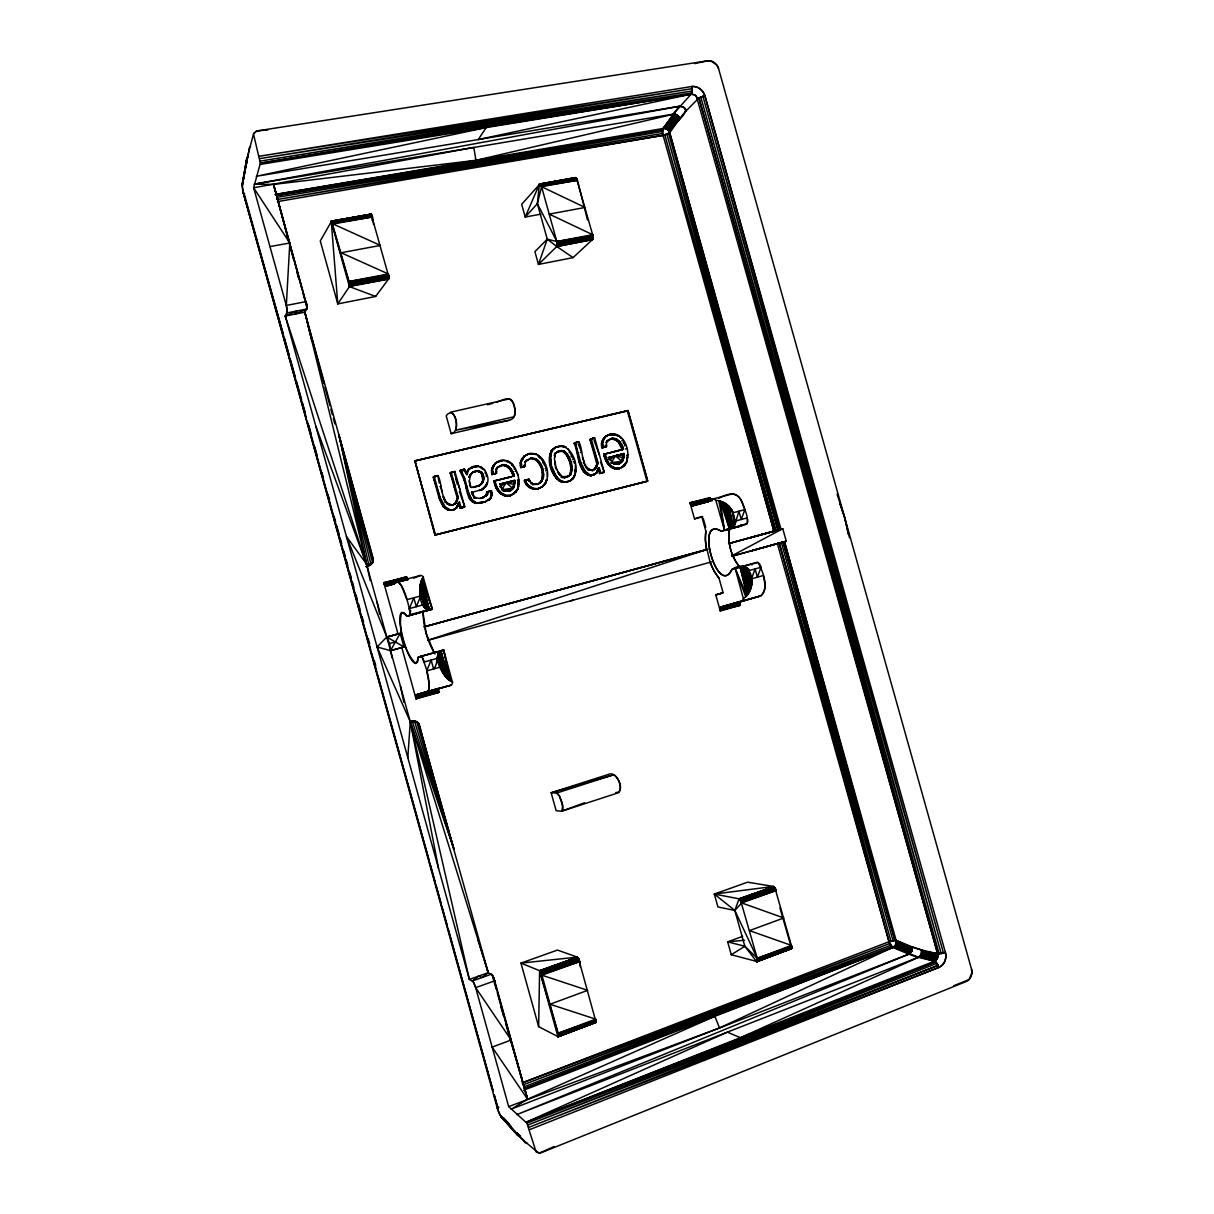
<?xml version="1.0" encoding="UTF-8"?>
<svg xmlns="http://www.w3.org/2000/svg" width="1214" height="1214" viewBox="0 0 1214 1214"><rect width="100%" height="100%" fill="white"/><g stroke="black" fill="none" stroke-linecap="round" stroke-linejoin="round"><path stroke-width="1.5" d="M448.178 928.968L493.248 1091.416L243.27 192.692A6.176 1.184 77.7 0 1 242.33 185.363L246.7 158.7L248.309 156.272M423.064 611.037C423.033 625.984 427.176 641.235 434.991 653.982M373.608 224.408L372.47 216.942L333.076 223.983L331.255 221.297L333.076 223.983L380.407 245.44L341.073 252.74L388.343 273.954L388.586 279.023L349.42 286.595L349.071 281.511L331.604 221.115L320.284 240.979L337.78 303.91L375.642 296.459L388.586 279.023L388.875 277.08L371.196 214.225L331.255 221.297L337.78 303.91L349.42 286.595L349.632 284.653L331.255 221.297L371.196 214.225L331.255 221.297L349.42 286.595L375.642 296.459M627.319 455.174L627.016 461.881L623.177 466.419L619.383 468.498L614.982 468.452L610.657 466.1L605.847 460.622L605.558 455.781L604.329 453.99L604.314 456.449L607.091 459.969L608.396 464.552L612.19 467.602C635.635 474.841 630.81 430.894 610.49 434.111C604.375 435.598 599.837 441.638 601.932 447.936L606.605 446.418L606.408 443.049L607.865 440.424L606.621 441.122L612.372 438.193C618.366 438.011 622.114 444.005 623.465 449.15L622.175 449.817L618.73 442.7L613.889 438.391L610.126 439.301L605.892 442.427M428.527 640.036L707.003 549.456L424.521 626.712L707.003 549.456L710.069 562.219A32.444 13.415 74.6 0 0 719.022 578.183L723.104 592.766L715.79 594.89L720.297 611.006L720.737 607.076L740.145 601.537L739.918 605.331L720.297 611.006L720.737 607.076L760.586 595.937C769.676 587.895 762.741 570.944 758.022 562.477L732.057 569.29C717.747 599.2 693.831 514.144 721.419 531.307L732.831 527.073C737.095 513.583 729.599 501.549 716.108 500.35A19.227 8.012 75.2 0 0 711.768 499.273L692.405 505.828L690.007 502.778L709.75 497.634L711.905 500.684M622.175 449.817L622.084 445.492L618.548 440.682L611.735 438.542L607.243 440.773M472.807 487.482L478.164 486.177L482.929 482.292L478.665 485.873C484.128 483.658 485.357 476.374 481.609 472.049L478.104 470.577L473.718 471.624L470.182 475.023L469.059 477.254L470.683 474.704L469.287 480.941L470.152 486.844M538.637 1026.649L539.608 970.714L520.973 963.112L538.637 1026.649L558.152 1036.71L596.044 1022.188L578.532 958.605L577.303 957.118L557.454 950.076L520.973 963.112L577.303 957.118L579.7 961.549L580.368 967.072M349.617 285.912L388.586 279.023L388.677 275.487L349.253 282.255L388.526 274.698L349.071 281.511L349.42 286.595L349.42 283.044L388.677 275.487L388.829 278.34L349.617 285.912L349.42 283.044L388.799 276.291L349.541 283.864L388.875 277.08L349.647 285.336L388.829 278.34M486.344 476.586L485.934 472.185L484.917 472.838M583.813 205.439L577.439 180.279L541.368 186.03L577.227 179.626L541.11 185.393L539.881 183.997L541.581 186.698L537.362 203.709L525.222 217.048L539.38 184.225L541.581 186.698L585.057 207.473L549.244 214.119L592.66 234.681L592.963 236.138L557.089 242.254L592.827 235.379L576.346 178.018L539.38 184.225L537.362 203.709L547.271 239.173L538.455 264.424L573.054 257.626L592.447 239.598L593.039 237.671L592.827 235.379L556.907 241.556L547.271 239.173L534.904 251.677L538.455 264.424L556.786 246.503L557.226 243.028L541.581 186.698L539.881 183.997L521.671 204.301L525.222 217.048L540.883 214.15M608.927 459.878L615.513 455.963L622.888 457.587L623.966 453.55L608.335 457.724L623.966 453.55L623.025 460.592L619.504 463.748L618.23 464.385L621.735 461.244L623.313 453.884L623.601 458.755L618.867 464.067L614.466 464.021L611.826 462.397L611.325 460.652M557.939 1036.665L558.41 1034.738L596.104 1021.202L558.501 1035.952L558.076 1033.311L595.892 1019.851L558.258 1034.024L596.028 1020.549L595.907 1022.446L558.152 1036.71L596.044 1022.188L557.939 1036.665L558.076 1033.311L541.93 975.206L539.608 970.714L577.303 957.118L579.199 960.062L541.429 973.704L539.608 970.714L577.545 957.269L539.851 970.866L577.849 957.573L579.199 960.062L541.125 972.93L578.881 959.303L540.791 972.232L539.608 970.714L557.939 1036.665L558.076 1033.311L539.608 970.714L541.93 975.206L587.697 990.336L550.003 1004.251L595.725 1019.138L595.907 1022.446L558.44 1036.361M558.319 1036.619L558.41 1034.738L596.028 1020.549L595.71 1022.537M547.271 239.173L556.786 246.503L592.447 239.598L592.66 234.681L556.907 241.556L537.362 203.709M592.447 239.598L592.963 236.138L592.842 238.9L557.15 245.805L556.907 241.556L556.786 246.503L592.447 239.598L592.963 236.138L557.226 243.028L556.786 246.503L573.054 257.626M535.146 459.529L536.254 458.862L530.29 458.391L535.146 459.529C541.717 464.552 545.177 475.478 540.063 482.595L542.916 478.65L543.386 472.155L541.656 466.995L542.673 468.285L542.4 477.406L543.523 476.783L543.629 474.401L542.218 466.662L539.289 461.593L536.254 458.862L531.398 457.724L524.843 462.018L531.398 457.724M545.314 482.444L542.552 486.435L538.591 488.574C555.542 482.838 546.558 451.153 529.471 453.55C523.264 455.038 518.621 461.274 520.715 467.648L525.374 466.13L525.176 462.701L526.709 460.015M486.829 492.231L485.57 496.086L487.74 494.022L487.861 491.624L491.488 490.729L491.989 495.327L489.986 499.333L488.969 499.925L491.473 495.631L490.972 491.033L487.345 491.928L486.723 494.614L487.74 494.022L486.07 495.782L480.79 498.423L486.07 495.782L487.861 491.624L486.829 492.231L491.488 490.729M517.771 485.388L517.923 482.262L519 481.639C518.439 471.958 512.672 458.391 500.805 460.44C494.568 461.912 489.895 468.225 491.989 474.628L496.632 473.111L496.435 469.651L497.998 466.935L496.177 468.953L496.116 473.43L492.505 474.31L491.731 472.352L492.11 468.179L495.54 463.065L492.004 469.757L492.505 474.31L496.116 473.43M517.179 490.244L513.492 493.825L517.953 488.878L519 481.639M718.673 498.468C728.339 492.687 738.37 491.139 742.422 503.082C744.592 509.607 748.613 516.618 747.126 523.598L729.432 528.849L725.289 503.385L730.646 528.409L734.91 524.463L738.931 511.246L741.253 519.486L744.865 509.668C742.756 503.658 739.766 493.749 732.012 493.977L711.768 499.273L712.178 500.654L709.75 497.634L710.736 501.154M506.162 490.972L511.549 489.652L513.932 484.416L514.266 480.638L514.387 485.691L512.08 489.348L509.516 491.139L502.991 490.593L509.516 491.139L513.765 487.588L514.812 480.334L499.682 484.037L502.657 489.166L505.419 490.82M523.689 456.51L528.363 454.233L536.467 454.188L529.471 453.55L524.782 455.842L520.214 463.141L524.236 456.176L520.76 462.807L521.261 467.329L524.827 466.464L525.267 464.416M468.164 469.864L469.15 469.211L466.586 472.565L468.164 469.864C480.228 456.934 495.828 479.621 483.43 488.392L486.753 484.872C487.74 479.105 484.28 492.216 479.879 490.259L481.412 489.485M466.95 474.659L467.557 471.927L467.436 474.325L463.945 469.484L460.288 470.364L461.593 471.609L460.637 472.261L460.288 470.364L463.46 469.803L466.616 472.762L465.645 473.414L466.95 474.659C466.191 468.589 473.597 466.328 478.483 466.373L481.867 467.329L480.865 467.982M499.682 484.037L515.115 481.427L513.234 487.891L511.549 489.652L512.612 489.045L513.765 487.588L506.041 490.775M267.884 129.913L256.624 130.991L253.498 134.071L260.357 163.177L253.635 187.775L286.307 305.458L287.248 311.922L285.244 316.035L469.363 979.425L473.141 981.64L475.66 987.65L508.666 1106.591L526.891 1123.178L536.118 1151.934L540.427 1153.027L966.177 981.549A9.56 8.164 -87.4 0 0 969.03 979.577L971.883 972.945L971.504 969.121L718.567 68.606A9.484 8.073 54.1 0 0 716.913 65.192L711.055 61.004L707.61 60.791L256.624 130.991L253.696 133.328L249.037 150.764A208.778 43.78 76.9 0 0 246.852 160.111L242.33 185.363L243.27 192.692L497.482 1108.822L500.456 1115.56L517.786 1135.363L520.442 1136.653L516.845 1132.677M413.944 721.617A6.055 5.918 -81.3 0 0 409.983 721.374L414.414 720.934L418.542 723.256L453.854 848.889L410.271 721.708L377.099 647.001L386.765 637.016L400.18 633.344L403.943 646.925L401.804 647.593L416.068 698.976L415.734 695.061L450.91 685.227L438.527 688.429L438.679 692.435L416.068 698.976L415.628 695.303L450.91 685.227A20.592 5.023 74.3 0 0 452.579 682.116C443.671 678.869 428.937 653.026 443.656 650.036L452.519 682.48M293.56 259.568L273.545 184.422L306.945 306.216L306.747 309.039L287.035 312.924A6.237 1.26 77.1 0 0 286.307 305.458L289.812 242.997L253.635 187.775L473.794 147.455L475.949 160.324L273.545 184.422L254.348 184.133L679.673 106.225C697.352 108.198 670.204 125.679 669.369 131.765L780.997 529.274L773.94 531.292L662.556 133.494L663.178 128.472L673.269 114.116L691.13 94.176L692.147 90.989L691.677 86.528L259.31 156.242L692.086 88.668L259.857 158.594L692.147 90.989L260.251 161.098L691.783 92.947L260.357 163.177L691.13 94.176L694.241 94.601L696.441 96.316L937.694 953.749L937.451 958.241L934.446 961.2L526.117 1122.206L727.368 1032.143L740.388 1037.727L918.861 957.102L921.305 954.371L921.654 949.97A158.655 76.436 68.8 0 1 912.382 946.966L896.296 940.455L889.012 941.715L522.248 1082.858M541.656 466.995L542.567 470.243M441.623 651.979L441.714 650.567L443.656 650.036L450.804 681.327M475.645 503.051L484.705 501.974L477.497 503.355L472.838 501.397L466.176 487.937L467.147 487.33L461.457 473.824L461.593 471.609L461.942 473.49M595.497 1022.491L595.725 1019.138L558.076 1033.311M407.813 757.642L410.271 721.708L367.053 566.012L304.82 312.18L306.747 309.039A6.207 1.32 77.2 0 0 306.08 301.603L286.307 305.458M581.931 468.801L583.145 468.164L579.746 463.611L575.254 442.564L580.945 462.959L586.848 474.446L591.172 475.509L593.934 474.811L597.758 471.411L598.669 467.936L597.03 472.747L590.565 475.812C576.969 472.352 579.032 453.232 574.055 443.262L578.729 441.729C583.737 449.802 580.353 469.332 593.358 470.213L587.986 469.423L586.013 467.618L583.813 462.443M438.269 688.778L438.679 692.435L415.901 698.278L438.497 691.737L415.749 697.564L438.36 691.024L415.628 696.866L438.254 690.326L415.583 696.229L438.208 689.173L415.871 694.969L438.527 688.429L415.734 695.061L436.645 689.036M740.449 601.749A19.242 8.012 74.1 0 0 743.56 598.396C758.28 589.958 752.801 555.724 732.057 569.29C717.671 599.063 693.938 514.22 721.419 531.307L746.367 524.281A5.782 2.504 75.1 0 0 747.171 517.892L735.305 521.079L734.576 525.07L732.831 527.073L728.582 505.889L731.784 527.817L726.458 504.159L730.646 528.409M547.362 476.981L547.104 472.413M623.814 466.085L622.539 466.737L626.378 462.215L623.814 466.085L618.745 468.816L614.345 468.771C608.168 466.601 604.906 460.409 603.707 454.324L623.465 449.15L603.707 454.324L611.431 452.443M407.813 579.791L406.538 576.802L383.791 582.735L385.673 586.195L396.978 581.627L420.408 575.497A20.577 5.023 74.9 0 1 423.382 577.09C417.252 584.541 418.147 613.662 432.305 609.155L423.155 576.832M561.263 445.917L555.648 447.268L552.021 450.455L550.716 456.525L549.578 457.192L551.065 460.47L549.927 461.138C552.856 469.894 557.514 485.524 569.7 481.002C582.143 473.657 574.556 447.966 561.263 445.917C537.119 446.98 553.857 495.661 573.372 478.619L574.085 475.327M559.669 450.91L555.162 453.338L554.434 459.074L556.149 467.891L559.775 475.235L562.37 476.738L568.289 476.419L564.313 477.739L561.202 477.36L562.37 476.738L558.045 472.034M705.85 531.125L705.395 539.729L706.548 549.593A32.444 13.415 74.6 0 1 705.85 531.125L701.768 516.557L694.514 518.879L690.007 502.778L709.962 498.256L690.462 504.053L690.007 502.778M546.133 479.94L545.693 483.172L541.975 486.738L545.693 483.172M546.695 479.621L545.89 482.14L547.271 479.318M520.76 462.807L521.261 467.329L524.827 466.464L524.175 465.068L524.281 466.783M734.91 524.463L735.305 521.079L731.936 510.199M372.061 220.387L372.47 216.942L370.953 214.104L331.407 221.13M596.56 467.132L597.47 463.657L594.602 469.105L592.129 470.85M557.105 469.955L555.572 468.209L554.692 461.32M496.966 467.602L502.748 464.628C508.939 464.355 512.945 470.471 514.311 475.812L493.81 481.184C495.009 487.467 498.453 493.81 504.872 495.965L509.485 495.98L515.874 491.898L517.953 488.878L518.894 483.991L517.543 480.031L518.636 479.393L518.241 486.662M559.897 451.244L564.176 450.971L567.879 456.009L568.243 458.406L570.975 461.957L570.641 466.995L571.824 470.364L569.533 475.539L565.709 477.406L561.779 477.056L564.889 477.436L570.185 474.978C574.404 467.102 570.686 456.494 564.176 450.971L561.065 450.561L557.105 451.927L561.065 450.561L555.162 453.338L554.692 457.283M571.491 468.908L571.824 466.343L569.791 462.61L569.427 457.739L562.613 450.773L557.681 451.578L563.584 451.304C569.002 457.784 572.871 466.935 569.594 475.281L570.777 474.659L571.582 472.155L570.398 472.792L571.824 470.364L570.641 471.002L570.99 464.431M572.189 479.242L573.296 477.8L570.292 480.698L573.888 477.497L575.527 472.914L575.315 465.493M735.365 523.173L735.305 521.079L735.183 523.841M557.15 245.805L557.226 243.028L593.024 236.927L557.302 243.817L593.039 237.671L557.256 245.243L592.842 238.9M554.388 448.148L555.071 447.617L550.868 451.138L552.021 450.455L550.139 456.859L551.444 450.789L555.648 447.268L562.81 446.115L566.088 447.071L560.686 446.266M605.983 446.752L602.554 447.587L602.007 441.668C603.935 435.826 610.961 432.609 616.621 435.113L609.868 434.46L605.361 436.676L602.038 443.156L602.554 447.587L605.983 446.752L606.499 444.734M729.417 529.744C727.414 542.84 731.298 557.105 739.903 567.211C731.177 556.695 726.852 541.732 729.796 528.272M246.563 163.844L247.14 160.294M244.606 173.223L242.33 185.363M245.182 169.687L246.912 159.08M459.423 491.442L464.719 506.784L461.047 507.695L458.543 502.763C458.497 508.651 451.547 512.171 446.57 509.258L440.029 497.497L433.261 477.072L437.875 475.539C443.004 483.9 439.559 504.28 453.171 504.918L455.827 503.082L458.27 497.755L451.198 472.337L454.886 471.457L464.719 506.784L460.076 508.271L458.543 502.763L459.499 502.171L461.047 507.695L460.076 508.271M443.049 506.587L447.981 510.092L453.459 509.91L457.056 507.513L459.029 502.459L456.57 507.801L453.93 509.637L450.971 510.366L443.99 506.01L443.049 506.587L439.104 498.104L433.261 477.072L437.875 475.539L439.21 482.975M242.36 183.299L246.867 157.987M744.501 940.228L727.672 941.867L744.835 946.267L757.233 958.316L757.187 961.579L757.233 958.316L740.525 900.151L739.083 898.815L714.318 894.065L717.914 906.934L734.834 910.47L757.233 958.316L757.187 961.579L731.268 954.735L727.672 941.867L742.664 936.313M757.187 961.579L757.506 959.697L791.74 946.783L774.881 887.753L773.394 886.448L747.642 882.168L714.318 894.065L734.834 910.47L744.835 946.267L756.656 961.685L791.589 948.407L779.965 907.89M247.201 157.319L242.193 184.695L249.037 150.764A4.325 3.839 30.8 0 1 250.554 146.712M791.482 945.418L757.233 958.316L791.634 946.101L757.399 958.999L791.74 946.783L791.118 948.802L756.929 961.7L790.83 948.802L791.482 945.418L749.493 930.622L783.789 917.966L741.754 902.943L739.083 898.815L774.077 886.812L776.11 890.515L741.754 902.943L734.834 910.47L739.083 898.815L773.713 886.569L739.387 898.937L774.077 886.812L775.609 889.103L741.253 901.516L739.083 898.815L741.754 902.943M478.665 485.873L481.761 483.764L480.759 484.386L483.263 480.061L483.673 478.013L481.609 472.049L480.607 472.701L477.102 471.214L472.732 472.276M525.935 461.35L526.163 460.349M506.192 482.808L512.687 488.195L501.594 489.773L506.192 482.808L513.932 484.416L514.812 480.334L500.138 484.28M751.845 565.041L752.24 563.645L757.02 562.325A5.782 2.504 74.2 0 1 761.011 567.257L757.415 577.166L755.093 568.911L751.481 578.85L751.648 585.77L743.954 566.771L741.405 566.786L749.827 590.96L740.13 567.059L746.686 595.558L735.168 568.44L752.24 563.645M468.65 469.53L467.071 472.246L468.65 469.53L472.003 467.557L478.483 466.373M453.171 504.918L448.983 505.13L449.924 504.554L447.632 504.083L452.701 505.206L455.341 503.37L458.27 497.755L453.778 485.661L454.734 485.039L450.257 472.99L451.198 472.337M452.23 505.494L454.871 503.673L457.799 498.043L455.341 503.37L452.701 505.206L449.453 504.842M601.932 447.936L603.176 447.253L602.66 442.822L603.828 439.119L605.983 436.327L604.739 437.025M591.218 438.724L590.004 439.438L596.848 463.976L596.074 466.449L598.092 463.323L591.218 438.724L594.678 437.905L604.223 472.094L599.534 473.581L598.047 468.255L600.778 472.959L604.223 472.094L600.611 462.246M598.669 467.936L596.529 472.049L597.758 471.411M373.138 558.228A6.085 5.933 46.1 0 1 368.98 565.527L366.082 566.589L372.592 562.765L373.138 558.228L304.82 312.18L285.244 316.035L367.053 566.012L370.194 580.58M543.523 476.783L541.186 481.988L537.529 484.371L532.263 484.523L538.652 483.764L533.371 483.9L530.624 482.262L529.001 479.181L524.342 480.683C525.844 486.632 532.066 490.335 538.03 488.878L539.153 488.271C533.174 489.758 526.937 485.979 525.434 480.046M780.329 542.825L777.4 543.644L889.012 941.715L892.836 947.481L908.876 954.128A164.694 78.773 68.9 0 0 918.452 957.33L934.446 961.2L937.451 958.241L937.921 954.872L698.93 97.985L702.952 96.346L704.939 95.906L945.403 952.474C947.057 958.119 944.568 965.115 938.908 967.421L529.577 1129.657M482.413 488.878L486.237 485.19L487.072 482.641M491.989 474.628L493.005 473.991L492.52 469.423L493.779 465.63L496.056 462.746L503.127 460.455L507.892 461.062L506.845 461.73M450.728 472.671L454.415 471.776L450.257 472.99L457.314 498.347L456.464 500.912L457.42 500.32M453.459 509.91L456.085 508.074L458.543 502.763M457.845 506.132L456.57 507.801L459.499 502.171M469.059 477.254L469.697 475.357M921.305 954.371L921.654 949.97L912.397 946.981L911.805 951.26L908.876 954.128L516.8 1114.619L918.437 957.3L921.305 954.371L937.8 957.163L921.684 953.248L937.967 956.025L921.851 952.11L937.921 954.872L921.836 950.987L937.694 953.749L945.403 952.474C946.844 958.225 944.492 964.872 938.908 967.421L528.834 1127.336L938.149 965.358L938.908 967.421A6.009 2.595 66.5 0 0 934.446 961.2L919.271 956.86L935.372 960.729L920.045 956.222L936.206 960.062L920.758 955.372L936.904 959.227L921.305 954.371L937.451 958.241M415.871 694.969L428.663 690.872L429.164 683.755L426.706 670.932L431.137 660.067L433.61 668.99C438.482 663.921 435.583 655.742 440.029 651.144L446.479 677.837L440.743 650.856L449.924 680.811L443.656 650.036L418.344 657.108C413.109 686.471 387.6 594.921 406.978 616.196L432.305 609.155L422.26 578.638M550.139 456.859L550.64 453.277M409.376 608.563L423.2 604.86L426.964 609.565L420.742 595.968L406.902 599.655L401.697 586.134L397.873 581.627C404.004 585.892 409.164 604.982 410.074 614.527L429.346 609.838L420.317 583.737L428.572 609.929L426.964 609.565L419.786 588.805L420.742 595.968L416.296 606.712L413.822 597.804L409.376 608.563A6.252 1.457 74.8 0 1 409.695 615.149L406.978 616.196L403.959 612.63L401.485 612.417C397.995 629.322 403.776 651.053 415.704 663.572L417.646 661.888L418.344 657.108L443.656 650.036M743.408 598.745L735.168 568.44L745.684 596.56M756.656 961.685L757.506 959.697L791.725 947.982L791.74 946.783L791.376 948.68L757.384 961.306M605.361 436.676L603.206 439.468M728.552 543.553L782.772 528.727L786.262 541.141L784.472 541.656L896.418 941.442A5.6 4.613 -73.6 0 1 895.856 944.401L895.598 944.917A5.6 4.613 -73.6 0 1 893.656 947.041L719.538 1027.955L508.666 1106.591M483.263 480.061L481.912 482.914L483.673 478.013L482.656 478.65L482.975 474.082L481.958 474.72L482.747 480.38L483.764 479.742L482.428 482.595M569.594 475.281L570.99 472.474M594.678 437.905L590.004 439.438L598.092 463.323L595.209 468.786L592.751 470.531L596.681 466.13L595.831 468.467L592.751 470.531M392.092 657.821L390.544 650.628L400.18 633.344L388.04 636.819M468.619 496.738L469.606 496.147L464.689 478.513L459.803 470.698L460.774 470.046L464.689 478.513L463.718 479.135C467.284 487.011 465.706 499.44 475.144 503.34L484.189 502.277L490.638 498.15M489.47 499.637L491.154 497.861L491.078 493.537L492.095 492.945L490.972 491.033L487.345 491.928L487.239 494.326L485.57 496.086M597.303 465.812L594.602 469.105M596.529 472.049L599.276 467.602L600.778 472.959L599.534 473.581M483.946 488.089L486.237 485.19M622.387 460.925L624.254 454.613L615.513 455.963L611.188 462.716L618.867 464.067L621.295 462.337M514.023 493.521L510.017 495.691L505.388 495.661L500.866 493.279L497.482 489.439L494.326 480.865L495.995 487.649L498.666 491.67C503.112 497.042 512.642 497.603 516.102 490.851L515.874 491.898L517.422 489.181M455.341 503.37L456.934 500.623M277.536 201.6L662.935 135.391L669.764 132.645L679.946 118.365A158.063 75.905 80.4 0 1 686.198 110.793L698.93 97.985L939.166 953.825L700.797 97.09L941.214 953.612L702.952 96.346L943.475 953.111L704.939 95.906C703.392 90.246 697.671 85.633 691.677 86.528A5.979 2.565 82.6 0 1 691.13 94.176L478.21 139.564L486.253 127.576L256.321 176.288L679.673 106.225L683.634 107.242L686.198 110.793M242.679 182.646L243.453 181.827M276.716 195.484L662.449 131.461L276.838 197.336L662.556 133.494L277.187 199.521L662.935 135.391A5.691 2.367 81.6 0 1 663.178 128.472L674.18 114.07L678.945 116.59L679.946 118.365L677.245 115.057L673.269 114.116L254.348 184.133M496.177 468.953L497.482 467.269L504.341 464.825L509.212 467.132L512.885 472.079L513.234 476.449L514.311 475.812M541.748 480.835L539.927 482.868M451.168 433.686C461.775 431.972 454.962 403.792 446.206 415.825L451.168 433.686L509.045 420.302C516.329 418.633 515.677 411.258 514.083 405.977C511.822 395.385 506.238 398.404 496.465 402.335M521.99 459.029L524.236 456.176M370.74 214.134L372.47 216.942L332.864 223.285L372.258 216.244L332.621 222.617L331.604 221.115L332.621 222.617L372.015 215.591L370.953 214.104L372.015 215.591L332.09 221.555L371.469 214.544L331.832 221.252M473.718 471.624L470.182 475.023L473.217 471.958L477.603 470.895L481.108 472.367L482.565 476.935L483.582 476.298M620.658 462.655L623.025 460.592L613.844 464.34L621.932 462.018M455.584 430.242C457.511 424.763 455.887 414.657 450.561 412.199L509.03 398.951C514.66 400.969 516.345 411.485 514.008 416.766L455.584 430.242L509.045 420.302M471.214 473.809L473.217 471.958L477.603 470.895L478.847 471.958L479.864 471.305L481.958 474.72L481.108 472.367M596.408 473.065L591.172 475.509L584.738 471.199L583.524 471.836M740.403 601.416L720.114 607.865L760.586 595.937C767.172 591.749 764.638 581.885 763.318 575.497L751.481 578.85L743.954 566.771L746.489 567.56L749.175 570.58L761.011 567.257M719.538 1027.955L714.849 1016.3L527.589 1099.231L492.156 1047.105L511.14 1040.003L475.66 987.65A6.267 1.275 72.2 0 0 472.443 980.942L478.817 976.041L481.958 977.543L488.225 972.687L492.14 974.842L494.705 980.821L527.589 1099.231L511.124 1109.217L908.876 954.128L911.805 951.26L912.397 946.981M540.184 184.118L576.346 178.018L540.503 184.407L576.969 178.989L575.694 177.623L539.38 184.225L541.11 185.393L576.969 178.989L577.439 180.279L541.581 186.698M427.616 691.95L428.36 691.403C430.742 679.855 426.175 667.214 421.774 656.622L418.344 657.108L430.97 653.602M593.327 475.129L597.03 472.747M567.105 477.056L570.777 474.659M435.113 476.632L437.419 475.858L433.717 476.753L436.023 475.979M555.162 453.338L558.258 451.244M508.985 491.442L512.612 489.045M480.79 498.423L486.586 495.479M454.886 471.457L450.257 472.99M462.61 469.59L461.639 470.243L463.945 469.484L465.797 471.199L464.431 469.15L460.774 470.046M464.431 469.15L463.46 469.803L464.825 471.851M439.893 486.693L440.803 486.07L441.805 491.624M461.457 473.824L462.428 473.172M472.489 467.223L471.502 467.891L476.874 466.176M473.688 467.36L474.689 466.707M474.917 471.745L475.903 471.093M498.817 1107.183L497.482 1108.822A6.222 1.199 71.5 0 0 500.456 1115.56L519.668 1136.562L500.684 1116.212L517.786 1135.363M477.102 471.214L478.104 470.577M482.398 469.363L483.415 468.71L484.963 470.091M439.104 498.104L440.029 497.497L434.172 476.434M442.807 497.194L443.747 496.587L443.945 499.864M493.886 464.841L494.917 464.188M500.805 460.44L495.024 463.399M492.747 466.282L493.779 465.63M440.242 500.775L441.168 500.183L439.574 497.801L443.52 506.299L445.143 508.438L446.084 507.862M492.11 468.179L493.142 467.527M491.488 470.076L492.52 469.423M502.748 464.628L501.701 465.281C507.877 465.023 511.868 471.123 513.234 476.449M441.38 503.446L442.321 502.869M496.435 469.651L497.482 467.269L502.217 464.962L506.633 466.434L507.695 465.766M446.024 501.959L445.083 502.535L444.885 499.273M504.872 465.675L505.919 465.023L510.199 468.832L511.018 471.184L512.08 470.531M731.268 954.735L744.835 946.267M496.541 471.381L495.6 473.748M510.669 462.716L507.361 461.396L512.703 464.552L511.64 465.205M493.794 474.188L494.826 473.551M474.143 487.163L479.166 485.57L471.123 487.527L469.287 480.941M447.162 504.387L448.103 503.795L445.553 502.247M457.314 498.347L458.27 497.755M521.443 459.362L522.536 458.695M508.15 467.8L509.212 467.132M532.931 454.294L534.039 453.611M471.351 492.535L480.38 489.955M509.668 469.15L510.73 468.498L513.78 476.131L513.689 473.612L512.627 474.249M450.606 505.312L451.547 504.736M454.871 503.673L455.827 503.082M514.281 469.211L515.358 468.558M520.457 465.387L521.55 464.734M447.981 510.092L451.456 510.077L448.452 509.804L443.52 506.299L441.168 500.183M482.975 497.892L483.991 497.3L479.606 498.377L474.113 497.558L472.352 491.928M539.198 455.842L537.832 455.007M511.822 472.716L512.885 472.079M457.678 505.328L458.649 504.751M469.454 498.301L470.425 497.71L469.12 496.435L469.454 498.301L474.735 501.943L475.144 503.34L485.205 501.686L484.189 502.277L489.986 499.333M520.715 467.648L525.374 466.13M515.131 471.336L516.208 470.683M522.49 467.223L523.583 466.571M551.991 449.696L553.144 449.013L550.079 453.626L551.217 452.943M456.085 508.074L457.056 507.513M454.78 509L455.736 508.423M470.273 499.849L471.26 499.273L476.146 502.763M540.093 458.331L541.232 457.663L538.637 456.176L542.537 459.651L543.28 461.973L540.655 457.997L538.09 456.51M495.024 485.554L496.071 484.932L494.842 480.562L501.807 479.166M564.358 446.312L563.19 447.01L565.496 447.42M538.728 461.927L535.708 459.196L537.772 460.227L538.181 462.261L539.289 461.593M488.65 491.776L489.667 491.184M473.339 501.109L472.352 501.686L470.425 497.71M495.995 487.649L497.042 487.042M517.892 474.932L517.043 472.807M574.055 443.262L578.137 442.078M543.842 461.654L542.719 462.306L546.361 467.967L545.238 468.619M561.46 451.441L562.613 450.773M496.966 489.743L498.013 489.136L501.397 492.99L505.919 495.373L510.548 495.388L509.485 495.98M577.53 442.427L578.729 441.729M568.076 448.877L569.776 452.109M477.497 503.355L478.498 502.778M490.957 495.919L491.989 495.327L490.456 491.336M514.038 482.049L513.734 480.956L507.255 482.186L499.773 486.556L502.657 489.166M566.179 452.776L564.996 453.459L563.008 451.654M541.095 467.314L542.218 466.662L539.638 464.795L540.761 464.127L538.181 462.261M479.834 503.355L480.835 502.778M591.719 439.013L594.056 438.254L590.611 439.089L592.948 438.315M569.184 452.443L570.368 451.76M482.019 502.808L483.02 502.232M513.932 484.416L514.994 483.794M619.383 468.498L620.642 467.769M500.35 493.582L501.397 492.99M513.31 486.298L514.387 485.691M550.276 465.083L551.414 464.431L550.716 456.525M542.005 470.562L543.128 469.909M517.801 484.614L518.894 483.991M567.302 456.343L568.471 455.675L565.587 453.126L567.317 454.233M527.225 479.621L524.888 480.365L526.815 484.538L533.31 488.726L527.787 486.207L524.888 480.365L528.454 479.484L530.624 482.262M529.001 479.181L524.342 480.683M502.611 494.781L503.658 494.174M510.275 490.547L511.337 489.94M542.248 472.792L543.386 472.155M545.602 470.835L546.74 470.197L545.799 468.285M610.49 434.111L609.246 434.809L616.621 435.113M517.695 486.966L518.788 486.344M568.243 458.406L569.427 457.739M528.712 481.336L529.82 480.714M602.599 439.817L603.828 439.119M611.446 434.855L612.706 434.142M580.368 452.594L581.582 451.912L578.213 444.005M551.475 469.393L552.613 468.756M613.631 434.885L614.906 434.187M504.872 495.965L505.919 495.373M542.506 475.038L543.629 474.401L541.793 479.272L542.916 478.65L541.186 481.154L542.309 480.532L538.09 484.067L541.186 481.988M602.007 441.668L603.252 440.97M516.876 489.485L517.953 488.878M569.199 460.47L570.368 459.803M526.269 484.841L527.362 484.234M507.179 495.98L508.241 495.373M572.674 459.62L573.873 458.953L570.929 456.024L572.113 455.356L570.17 453.414M601.431 443.505L602.66 442.822M515.328 492.201L516.405 491.594M552.431 471.457L553.569 470.82L550.868 467.238L550.837 464.75L552.431 471.457L555.329 474.431L556.133 478.043L561.02 482.019L562.188 481.412M608.867 439.999L610.126 439.301M612.372 438.193L611.112 438.891L615.817 440.029L617.076 439.331M530.897 483.703L532.005 483.081L532.825 484.219M569.791 462.61L570.975 461.957M617.304 436.266L618.563 435.568L621.204 438.527M527.787 486.207L528.894 485.6M601.674 445.72L602.918 445.037M573.281 461.76L574.465 461.108L574.48 463.581M614.132 439.301L615.392 438.588L619.368 442.366L620.02 444.688L621.295 444.005M553.387 473.536L554.525 472.899M529.304 487.573L530.412 486.966M570.398 464.765L571.582 464.112M603.646 447.511L604.891 446.828M557.287 479.484L558.455 478.862L559.866 480.972L564.692 482.095L562.568 482.216L560.458 480.668L559.29 481.29L557.302 477.421L554.176 475.069L555.329 474.431M617.273 441.365L618.548 440.682M438.558 868.45L410.271 721.708L411.091 721.253M554.98 476.601L556.133 475.964M532.764 489.03L538.03 488.878M579.746 463.611L580.945 462.959M618.73 442.7L620.005 442.017L622.812 449.483L622.858 446.995L621.583 447.678M621.841 440.834L623.131 440.136L623.753 442.442M557.469 472.352L560.367 474.932M570.899 469.226L572.082 468.589M583.206 462.762L584.42 462.109L582.401 457.344M556.133 478.043L557.302 477.421M543.796 485.13L544.934 484.523M624.406 442.093L623.116 442.791L625.635 445.204L624.345 445.887M540.002 487.816L541.141 487.209M574.48 470.061L575.679 469.423M584.313 465.357L585.512 464.704M620.794 446.175L622.084 445.492M479.378 490.562L484.447 487.785M562.75 477.557L563.918 476.935M574.586 471.76L575.77 471.123M564.313 477.739L565.481 477.117M731.951 555.754L782.772 528.727L775.822 530.776L664.832 134.951L773.94 531.292L776.869 530.472M582.735 470.319L583.934 469.681L582.538 468.483L582.735 470.319L586.119 473.323L590.565 475.812L591.779 475.19L588.183 475.266M604.906 458.589L606.15 457.921L604.967 453.657M575.284 474.689L573.888 477.497M596.848 463.976L598.092 463.323M625.574 448.983L626.864 448.3M562.568 482.216L563.736 481.594M564.1 482.398L570.884 480.395M605.847 460.622L607.091 459.969M619.504 463.748L615.103 463.702L612.448 462.079L611.188 462.716L621.735 461.244L615.513 455.963L616.788 455.296L608.335 457.724M591.825 470.03L589.685 470.152M586.726 473.005L585.512 473.642L583.934 469.681M606.772 462.671L608.032 462.018L611.279 465.781L615.604 468.134L620.02 468.179L618.745 468.816M586.848 474.446L588.062 473.824M608.396 464.552L609.656 463.9M622.888 457.587L624.163 456.919M626.667 455.508L627.957 454.84M622.312 459.408L623.601 458.755M594.557 474.249L595.786 473.627M610.02 466.419L611.279 465.781M613.844 464.34L615.103 463.702M626.591 457.784L627.881 457.132M619.443 463.52L620.718 462.883M601.264 473.157L603.601 472.413L600.156 473.278L602.508 472.534M612.19 467.602L613.449 466.95M614.345 468.771L615.604 468.134M625.013 463.854L626.287 463.202M616.545 468.786L617.82 468.149M624.284 465.159L625.574 464.522M554.145 1146.577L538.819 1153.3L523.795 1140.583A209.643 44.129 72.4 0 1 517.179 1134.058L517.407 1134.726M285.244 316.035L296.914 310.981L295.063 314.107L306.747 309.039M413.579 578.198L420.408 575.497M526.117 1122.206L935.645 961.883L938.149 965.358L527.878 1124.983L936.98 963.355L526.891 1123.178L935.645 961.883L934.446 961.2M523.629 1090.248L892.836 947.481A5.6 4.613 -73.7 0 0 893.61 947.072L895.735 944.659L896.418 941.442A5.6 4.613 -73.7 0 0 896.296 940.455A5.569 1.366 -14 0 0 889.012 941.715L779.282 543.128L784.472 541.656L894.946 940.395L783.227 542.021L784.472 541.656L731.89 556.224M522.369 1082.842L889.68 943.551L523.006 1084.861L890.651 945.342L523.826 1086.909L891.774 946.723L524.691 1088.563L892.836 947.481A5.721 2.398 67.5 0 1 889.012 941.7M615.802 792.469C626.105 793.106 617.547 769.403 607.85 774.608L551.141 792.757L556.149 810.709L561.672 811.21L584.587 802.742M791.589 948.407L757.506 960.881L791.725 947.982L790.83 948.802M577.303 957.118L579.7 961.549L541.93 975.206L540.124 971.17L577.849 957.573M774.304 887.798L776.11 890.515L741.542 902.245L775.898 889.816L741.253 901.516L739.751 899.195L774.077 886.812M475.66 987.65L494.705 980.821L493.066 976.405L527.589 1099.231L505.585 1023.099M472.443 980.942L491.442 974.159A6.237 1.335 72 0 1 494.705 980.821M540.124 971.17L578.183 958.013L540.442 971.625L578.532 958.605L540.791 972.232L541.429 973.704L579.473 960.82L541.702 974.478L579.7 961.549M739.751 899.195L774.471 887.222L740.13 899.604L774.881 887.753L740.525 900.151L775.26 888.39L740.904 900.803L775.609 889.103L773.394 886.448L714.318 894.065M953.658 985.798L969.03 979.577A10 8.528 -87.4 0 0 971.883 972.945A9.56 8.149 -87.4 0 0 971.504 969.121M564.889 477.436L567.697 476.738M576.984 442.139L574.647 442.913L575.8 442.837M566.71 587.955L569.7 586.999M561.672 811.21L618.821 792.621C622.479 787.856 618.67 778.007 613.829 774.729L551.141 792.757L556.877 793.121L559.366 795.853L562.735 805.686L561.915 811.195L562.962 808.721L562.006 802.348L559.366 795.853L556.619 793.076L613.829 774.729M526.132 480.243L528.454 479.484M395.142 649.429L397.251 648.777M570.337 600.945L573.342 600.05M780.997 529.274L730.433 543.068M418.542 723.256L488.225 972.687L469.363 979.425L410.271 721.708L414.49 721.89M722.725 592.887L715.79 594.89L722.345 593.024M615.513 455.963L623.966 453.55M403.943 646.925L390.225 650.78L403.943 646.925L386.765 637.016L346.445 536.512L368.009 566.088L366.082 566.589M781.391 542.537L783.227 542.021L893.003 940.622L781.391 542.537L890.879 941.093L779.282 543.128L777.4 543.644M426.706 670.932L440.485 667.032L438.831 652.237L444.112 674.817L439.392 651.599L445.644 676.881L440.029 651.144M437.844 654.665L438.011 658.14L424.232 662.009A6.252 1.457 74.4 0 0 421.137 656.349M432.305 609.155L406.978 616.196L432.305 609.155L421.759 579.503L429.346 609.838L420.59 582.568M720.737 607.076L760.586 595.937M715.79 500.138L724.485 530.275L741.648 525.844L740.601 524.888M427.768 640.4L711.51 561.885M732.057 556.194L786.262 541.141M276.716 195.469L662.692 129.686L274.956 194.543L663.178 128.472A5.554 4.553 40.9 0 1 666.865 129.245L667.351 129.549A5.554 4.553 40.9 0 1 669.764 132.66L779.767 529.653L748.674 538.212L780.465 529.441L754.971 536.33M386.765 637.016L389.618 643.557L395.855 641.842M424.035 626.97L707.99 549.335M730.388 543.204L777.916 530.184L668.656 133.419L779.767 529.653M487.497 404.732L492.884 403.291M744.865 509.668L732.983 512.824L729.538 506.845L732.831 527.073M694.514 518.879L702.754 516.694L701.768 516.557M395.552 583.008L385.293 586.058L383.791 582.735L406.751 577.485L407.54 579.366L384.777 585.33L404.277 580.641M708.581 501.594L692.132 505.859L708.536 501.594M718.87 500.79L724.485 530.275L741.648 525.844M435.492 534.843L647.715 481.078L628.002 410.575L414.9 460.759L435.037 535.101L414.9 460.759L435.492 534.843L647.715 481.078L628.002 410.575L414.46 461.108L627.365 410.954L647.047 481.381L436.797 534.646M394.14 583.813L385.673 586.195M739.918 605.331L720.13 610.354L739.751 604.678L739.645 602.721L720.008 608.381L739.614 603.328L720.023 609.671L739.918 605.331L738.931 601.795M708.248 501.61L691.813 505.768L690.462 504.053L710.873 499.971L691.115 505.145L711.222 500.35L691.464 505.525L707.929 501.488L692.405 505.828M450.971 510.366L454.4 509.349M591.172 475.509L594.557 474.507M496.632 473.111L493.005 473.991L492.004 469.757L492.763 471.715M603.176 447.253L606.605 446.418M493.81 481.184L501.928 479.211M612.964 452.063L620.339 450.273M388.313 636.637L398.055 634.087L383.791 582.735M475.949 160.324L674.18 114.07L663.178 128.472M407.54 579.366L384.504 584.769L407.267 578.805L384.003 583.433L406.538 576.802L407.494 580.231M694.666 63.598L707.61 60.791A9.484 8.073 54.1 0 1 711.055 61.004A9.909 8.437 54.1 0 1 716.882 65.161L718.567 68.606M349.071 281.511L388.343 273.954L388.586 279.023M539.38 184.225L575.421 177.669M269.963 246.594L289.812 242.997M539.608 184.042L575.694 177.623L576.969 178.989M260.191 164.436L691.13 94.176L695.197 95.162L697.747 98.835A5.782 1.593 -17.9 0 1 704.939 95.906C703.179 90.276 697.731 85.86 691.677 86.528M464.234 507.073L460.561 507.983L463.748 507.361M396.978 581.627L400.256 581.233M500.289 460.774L503.127 460.455M409.983 721.374L412.183 721.146A6.085 5.949 -81.7 0 1 419.543 725.289L437.981 794.958M614.466 464.021L618.867 464.067M614.754 438.952L611.735 438.542M505.388 465.357L502.217 464.962M501.549 1117.35L503.249 1118.079M587.986 469.423L590.292 469.833L587.379 469.742M533.31 488.726L529.865 487.269M473.612 497.861L475.888 498.301M531.762 453.581L535.92 454.522M921.654 949.97L937.694 953.749A5.812 1.487 -13.5 0 0 945.403 952.474M377.099 647.001L390.544 650.628L389.618 643.557M502.126 489.47L504.038 489.986M445.614 508.15L448.452 509.804M918.437 957.3L893.641 947.057L909.696 953.688L894.43 946.434L910.5 953.066L895.143 945.63L911.213 952.231L895.735 944.659L911.805 951.26L896.144 943.597L912.23 950.167L896.372 942.504L912.458 949.06L896.418 941.442L912.503 947.967L896.296 940.455M243.377 193.117L283.226 333.85M481.366 467.663L483.415 468.71M502.991 490.593L504.371 491.427M497.482 489.439L500.866 493.279M512.171 464.886L514.812 468.892M472.762 495.524L476.389 497.998L474.113 497.558L473.263 495.221M441.85 503.157L443.52 506.299M517.179 1134.058L523.795 1140.583A4.37 3.885 -63.6 0 0 527.225 1143.33M508.651 1123.375L503.628 1118.094L510.836 1126.046M504.144 1119.338L510.411 1126M516.678 1132.662L520.442 1136.653M501.048 1116.834L518.302 1135.894M524.888 480.365L526.815 484.538M612.448 462.079L608.958 457.39L609.565 459.56L609.58 457.071M747.08 567.909L749.175 570.58L748.568 569.305M719.022 578.183L714.196 571.187L710.069 562.219M429.604 608.76L430.393 609.883M747.627 568.304L749.175 570.58L748.128 568.774M495.54 485.251L494.326 480.865M434.172 652.798L426.22 633.42L422.973 612.524M424.854 607.941L423.2 604.86L423.747 606.272M745.214 567.059L751.952 581.643M730.433 507.892L732.983 512.824L734.576 525.07M424.46 607.44L423.2 604.86L424.081 606.894M496.071 484.932L498.013 489.136M731.238 509L732.983 512.824L733.757 526.163M606.15 457.921L608.032 462.018M746.489 567.56L751.481 578.85L751.982 583.039M741.405 566.786L750.419 589.685L742.68 566.695L751.329 587.09L743.954 566.771M420.09 593.009L426.129 609.079M442.7 672.495L440.485 667.032L437.981 654.088M742.68 566.695L750.905 588.411M442.048 671.236L438.36 653.056M594.041 440.242L599.443 454.992M419.907 591.582L425.279 608.381M315.822 426.19L367.053 566.012L338.964 435.098L373.335 560.473M747.596 594.496L740.13 567.059L749.159 592.204M428.572 609.929L420.105 584.966L427.783 609.853L419.832 587.485L426.964 609.565M839.693 503.233L844.656 517.513L849.481 537.741M454.522 473.809L459.803 489.121M441.471 669.9L440.485 667.032L443.383 673.694L438.831 652.237M419.938 586.21L427.783 609.853M412.183 721.146L453.854 848.889L416.721 721.662M559.214 473.475L559.775 475.235M837.083 494.113L844.656 517.513L848.267 534.206M740.13 567.059L748.431 593.388M477.679 938.832L488.225 972.687L410.271 721.708M414.414 720.934L453.854 848.889M420.909 581.46L429.346 609.838L421.304 580.444M721.571 501.549L729.432 528.849L724.09 502.672M500.866 1006.785L503.491 1015.845M492.14 974.842L496.253 989.258M497.285 992.87L527.589 1099.231M622.676 454.218L622.979 455.265M447.313 678.732L440.743 650.856L449.028 680.219M777.916 530.184L666.896 134.253L775.822 530.776M703.24 518.454L705.713 527.24M604.329 453.99L605.528 458.255M550.837 464.75L552.051 469.074M284.243 337.492L289.327 355.732M290.343 359.39L295.427 377.63M296.444 381.272L301.527 399.512M302.544 403.154L305.093 412.274M308.644 425.052L311.194 434.157M314.745 446.934L317.294 456.054M321.862 472.474L323.394 477.937M327.977 494.356L329.495 499.819M334.078 516.238L335.595 521.716M336.612 525.359L339.161 534.479M340.178 538.121L341.695 543.599M343.729 550.898L345.262 556.361M346.278 560.018L347.796 565.481M349.829 572.78L351.362 578.259M352.379 581.901L353.896 587.379M355.945 594.663L357.462 600.141M358.479 603.783L360.012 609.261M362.045 616.56L363.563 622.023M368.146 638.443L369.663 643.921M374.246 660.325L375.763 665.803M455.903 479.151L457.375 484.447M437.723 688.991L438.679 692.435M244.075 193.405L306.368 417.904M307.385 421.562L370.68 649.718M371.696 653.36L376.765 671.615M377.782 675.272L428.937 859.618M429.938 863.26L435.007 881.516M436.023 885.173L441.092 903.413M442.093 907.07L447.162 925.326M302.074 289.873L273.545 184.422L306.945 306.216L306.08 301.603M303.045 293.515L304.532 298.963M305.503 302.605L306.99 308.053M324.001 383.594L304.82 312.18L311.877 341.058M324.973 387.266L329.889 405.567M330.876 409.239L332.348 414.733M333.334 418.39L334.806 423.883M296.975 272.391L298.447 277.885M441.38 807.796L442.837 813.289M368.98 565.527L338.964 435.098L372.592 562.765M440.743 650.856L448.163 679.521M584.723 209.036L587.455 219.825M338.964 435.098L370.998 564.571M722.846 502.065L729.432 528.849L720.236 501.124L724.485 530.275M439.392 651.599L444.87 675.879M376.917 601.507L379.633 614.178M400.408 686.153L403.867 702.253M727.55 504.994L731.784 527.817M437.738 656.653L438.011 658.14L437.753 655.302M553.569 470.82L554.176 475.069M419.816 590.171L420.742 595.968M437.723 655.955L438.011 658.14M521.307 462.473L521.792 466.995M735.305 521.079L735.456 522.49M751.481 578.85L751.876 584.404M605.255 445.417L605.361 447.101M410.62 610.521L410.636 611.507M669.764 132.645A5.539 1.457 -17.3 0 1 662.935 135.391M371.12 562.795A6.055 5.903 45.8 0 1 370.907 563.372M673.269 114.146A164.087 78.182 80.4 0 1 679.688 106.24M244.621 193.466A4.006 1.168 -12.8 0 1 243.27 192.692M497.482 1108.822A4.021 1.108 -18.2 0 1 498.256 1107.517M471.851 492.231L471.806 494.174L472.807 493.582L471.851 492.231M554.601 453.672L554.358 455.842L555.739 453.004L554.601 453.672M675.196 114.192L665.09 128.547L664.088 128.411L675.196 114.192M676.228 114.526L666.107 128.866L665.09 128.547L676.228 114.526M677.245 115.057L667.108 129.382L666.107 128.866L677.245 115.057M678.171 115.755L668.019 130.08L669.369 131.765L679.537 117.47L668.777 130.884L678.945 116.59L668.019 130.08L667.108 129.382L678.171 115.755M370.634 563.918L367.038 566.65A6.055 5.903 45.8 0 0 370.634 563.918M504.599 478.179L503.552 478.817L511.625 476.844L504.599 478.179M758.477 548.819L752.149 550.64L783.941 541.808L758.477 548.819M394.429 583.904L385.506 586.195L394.338 583.904M533.477 453.96L528.925 453.899L533.477 453.96M497.816 1107.851L494.265 1095.074L497.816 1107.851"/></g></svg>
